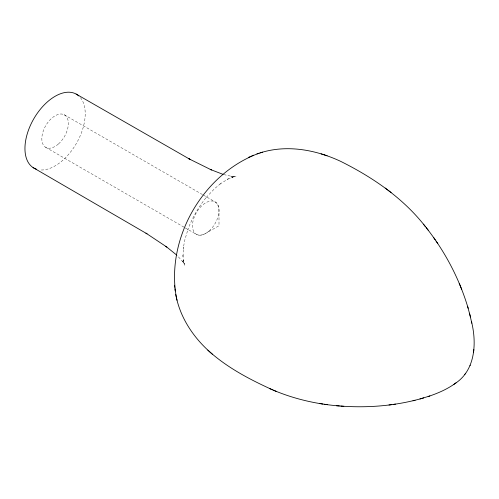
<?xml version="1.0" encoding="UTF-8"?>
<svg xmlns="http://www.w3.org/2000/svg" width="499" height="499" viewBox="0 0 499 499"><rect width="100%" height="100%" fill="white"/><g stroke="black" fill="none" stroke-linecap="round" stroke-linejoin="round"><path stroke-width="0.37" stroke-dasharray="2.5 1.87" d="M223.72 174.569L232.503 176.546L230.962 176.428L236.064 176.446L232.44 177.039L234.717 176.546L230.869 177.656L232.833 176.964L226.727 179.621L228.305 178.804L219.834 184.168L220.938 183.345L214.514 188.716L206.418 197.273L206.829 196.768C198.683 206.555 192.221 217.739 187.824 229.69L188.048 229.078L184.692 240.368L183.252 248.621L183.42 247.255L183.002 257.266L182.921 255.494L183.676 262.106L183.289 260.06L184.256 263.952L183.545 261.732L184.836 265.169L182.272 260.759L183.145 262.031L177.045 255.413M64.09 114.67L202.644 194.666M203.311 195.053L214.751 201.652C217.938 203.261 219.024 207.104 218.999 210.435L218.999 225.741L206.081 233.195C203.212 234.954 199.357 236.083 196.244 234.256L184.811 227.65M45.59 147.274L184.143 227.263M80.433 97.661A42.615 24.601 -60 0 1 77.133 142.084A42.615 24.601 -60 0 1 40.644 169.978M209.175 230.894A18.75 10.828 -60 0 0 215.119 201.852A18.75 10.828 -60 0 0 192.938 221.519A18.75 10.828 -60 0 0 209.175 230.894M58.514 143.912A18.75 10.828 -60 0 0 64.458 114.87A18.75 10.828 -60 0 0 42.278 134.537A18.75 10.828 -60 0 0 58.514 143.912"/><path stroke-width="0.75" d="M455.007 383.569C475.497 370.389 476.844 342.894 471.461 321.481M473.563 352.456L473.688 351.215M473.719 350.878L473.857 349.531M470.052 365.599L470.22 365.193M465.38 373.576L465.648 373.233M464.656 374.531L464.987 374.1M428.142 396.512C437.985 393.262 447.665 389.064 456.024 382.839M453.635 384.561L454.732 383.768M259.156 153.205C203.149 173.571 165.893 238.098 176.259 296.786M248.277 157.478L250.23 156.642M251.565 156.05L253.592 155.183M260.235 152.869C286.75 144.354 315.83 149.762 340.561 161.302C372.672 177.276 403.161 198.053 425.379 226.596M256.929 153.923L262.536 152.133M423.745 397.884C396.954 405.743 368.674 408.101 340.873 406.08M429.851 395.963L419.965 398.969M413.004 400.784L415.074 400.248M388.989 404.988L391.453 404.664M393.137 404.427L395.514 404.115M273.259 390.137C294.217 399.007 316.684 404.184 339.357 405.955M336.332 405.718L343.842 406.305M319.834 403.566L322.934 404.04M324.306 404.234L327.35 404.701M223.09 174.376L210.222 169.429L211.395 169.922L188.915 158.794L189.994 159.356L76.154 94.068M324.256 154.877L327.132 155.813M321.125 153.86L323.982 154.796M210.26 352.331C228.567 368.374 250.473 379.814 272.523 389.813M269.479 388.54L276.29 391.403M33.077 167.583L147.005 233.813L145.976 233.164L166.853 247.067L165.843 246.294L176.559 254.964M385.228 188.061L387.854 190.057M388.496 190.537L391.116 192.527M175.767 294.497C179.815 317.065 193.082 337.093 210.048 352.132M207.809 350.123L212.505 354.346M426.233 227.694C445.102 251.59 459.535 279.078 468.168 308.295M423.42 224.157L428.161 230.095M433.531 237.362L435.247 239.869M436.114 241.123L437.791 243.574M461.731 289.42L459.23 283.332M469.503 313.166L471.842 323.233M467.594 306.236L470.451 316.984M176.509 297.884L177.02 300.248M174.525 285.228L174.775 287.337M174.931 288.79L175.186 290.979M36.458 169.211A42.615 24.601 -60 0 1 33.776 118.806A42.615 24.601 -60 0 1 78.767 95.92"/></g></svg>
